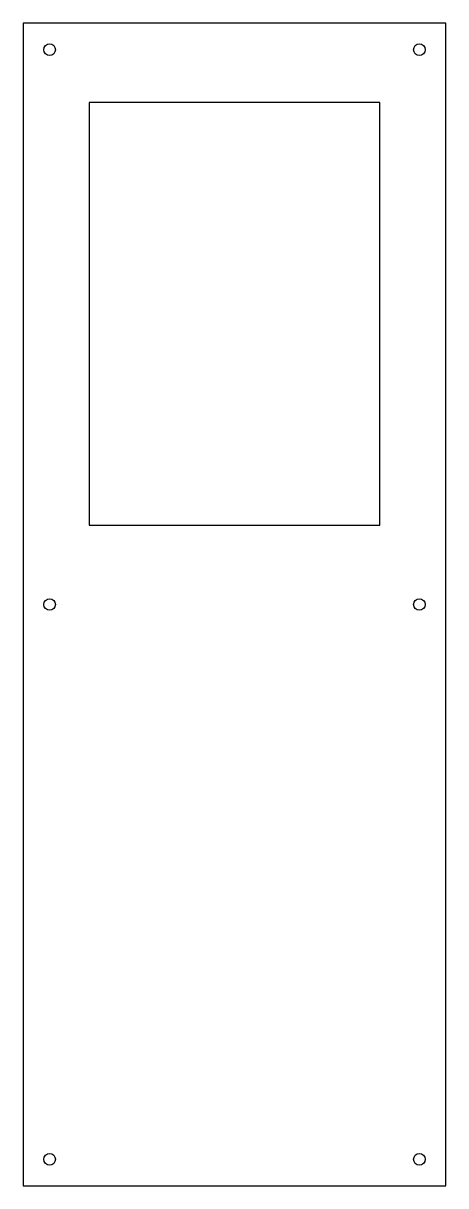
# Model space of a CAD drawing. Header units: millimetres. Extents: x -80 to 80, y -220 to 220.
import ezdxf

# ---------------------------------------------------------------- set-up
doc = ezdxf.new("R2010")
doc.units = ezdxf.units.MM

msp = doc.modelspace()

# ---------------------------------------------------------------- linework, layer by layer
at = {"color": 7, "linetype": 'Continuous', "lineweight": 25}
for p, q in [((-80, 220), (-80, -220)), ((80, 220), (-80, 220)), ((80, -220), (80, 220)), ((-55, 190), (-55, 30)), ((55, 190), (-55, 190)), ((55, 30), (55, 190)), ((-55, 30), (55, 30)), ((-80, -220), (80, -220))]:
    msp.add_line(p, q, dxfattribs=at)
for centre in [(-70, 210), (70, 210), (-70, 0), (70, 0), (-70, -210), (70, -210)]:
    msp.add_circle(centre, 2.2, dxfattribs=at)

doc.saveas('drawing.dxf')
